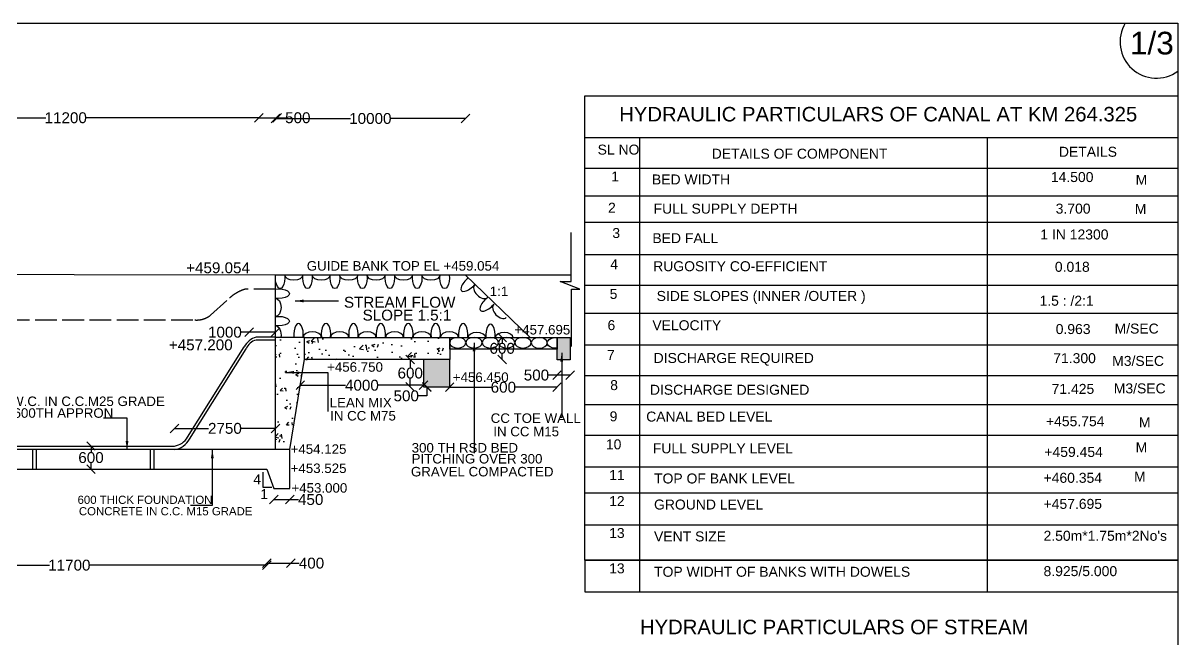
# Model space of a CAD drawing. Header units: millimetres. Extents: x 5124 to 6568637, y 2311 to 91879094.
# Drawn here: x 3616420 to 3629157, y 45949839 to 45956633 of the extents above; entities that cross this region are included whole.
import ezdxf

# ---------------------------------------------------------------- set-up
doc = ezdxf.new("R2010")
doc.units = ezdxf.units.MM
doc.header["$MEASUREMENT"] = 0
doc.linetypes.add('ACAD_ISO02W100', pattern=[15, 12, -3])
for name, color, linetype in [('DIMENSION', 7, 'Continuous'), ('DRAWING', 7, 'Continuous'), ('TEXT', 7, 'Continuous')]:
    doc.layers.add(name, color=color, linetype=linetype)
doc.styles.get("Standard").update_dxf_attribs({"font": 'arial.ttf', "height": 120})
doc.dimstyles.get("Standard").update_dxf_attribs({"dimtxt": 200, "dimasz": 110, "dimexe": 0.18, "dimexo": 0.0625, "dimgap": 0.09, "dimtad": 0, "dimtih": 1, "dimtoh": 1, "dimdec": 0, "dimzin": 0, "dimdsep": 46, "dimtxsty": 'Standard', "dimblk": 'OBLIQUE', "dimcen": 0.09, "dimse1": 1, "dimse2": 1, "dimadec": 0, "dimazin": 0, "dimtfac": 1, "dimtdec": 0, "dimtofl": 0, "dimtmove": 0, "dimatfit": 3, "dimfxl": 1, "dimtolj": 1, "dimtzin": 0, "dimarcsym": 0})

# ---------------------------------------------------------------- blocks, each defined once
blk = doc.blocks.new('_Oblique')
at = {"color": 0, "linetype": 'ByBlock', "lineweight": -2}
blk.add_line((-0.5, -0.5), (0.5, 0.5), dxfattribs=at)
blk = doc.blocks.new('*D89')
at = {"layer": 'Defpoints', "color": 0, "linetype": 'Continuous'}
for p in [(3619020, 45955588), (3619020, 45955554), (3614760, 45953864)]:
    blk.add_point(p, dxfattribs=at)
at = {"layer": 'DIMENSION', "color": 0, "linetype": 'Continuous', "lineweight": -2}
for p, q in [((3614760, 45955588), (3616670, 45955588)), ((3619020, 45955588), (3617110, 45955588))]:
    blk.add_line(p, q, dxfattribs=at)
at = {"layer": 'DIMENSION', "color": 0, "linetype": 'Continuous', "lineweight": -2, "xscale": 95, "yscale": 95, "zscale": 95, "rotation": 180}
blk.add_blockref('_Oblique', (3614760, 45955588), dxfattribs=at)
at = {"layer": 'DIMENSION', "color": 0, "linetype": 'Continuous', "lineweight": -2, "xscale": 95, "yscale": 95, "zscale": 95}
blk.add_blockref('_Oblique', (3619020, 45955588), dxfattribs=at)
at = {"layer": 'DIMENSION', "color": 0, "linetype": 'Continuous', "insert": (3616890, 45955588), "char_height": 120, "attachment_point": 5}
blk.add_mtext('\\A1;11200', dxfattribs=at)
blk = doc.blocks.new('*D90')
at = {"layer": 'Defpoints', "color": 0, "linetype": 'Continuous'}
for p in [(3619020, 45955588), (3619222, 45955588), (3619222, 45955588)]:
    blk.add_point(p, dxfattribs=at)
at = {"layer": 'DIMENSION', "color": 0, "linetype": 'Continuous', "lineweight": -2}
for p, q in [((3619020, 45955588), (3619222, 45955588)), ((3619222, 45955588), (3619318, 45955588))]:
    blk.add_line(p, q, dxfattribs=at)
at = {"layer": 'DIMENSION', "color": 0, "linetype": 'Continuous', "lineweight": -2, "xscale": 95, "yscale": 95, "zscale": 95, "rotation": 180}
blk.add_blockref('_Oblique', (3619020, 45955588), dxfattribs=at)
at = {"layer": 'DIMENSION', "color": 0, "linetype": 'Continuous', "lineweight": -2, "xscale": 95, "yscale": 95, "zscale": 95}
blk.add_blockref('_Oblique', (3619222, 45955588), dxfattribs=at)
at = {"layer": 'DIMENSION', "color": 0, "linetype": 'Continuous', "insert": (3619450, 45955588), "char_height": 120, "attachment_point": 5}
blk.add_mtext('\\A1;500', dxfattribs=at)
blk = doc.blocks.new('*D91')
at = {"layer": 'Defpoints', "color": 0, "linetype": 'Continuous'}
for p in [(3619203, 45955568), (3621298, 45955580), (3621298, 45953857)]:
    blk.add_point(p, dxfattribs=at)
at = {"layer": 'DIMENSION', "color": 0, "linetype": 'Continuous', "lineweight": -2}
for p, q in [((3619203, 45955580), (3620030, 45955580)), ((3621298, 45955580), (3620470, 45955580))]:
    blk.add_line(p, q, dxfattribs=at)
at = {"layer": 'DIMENSION', "color": 0, "linetype": 'Continuous', "lineweight": -2, "xscale": 95, "yscale": 95, "zscale": 95, "rotation": 180}
blk.add_blockref('_Oblique', (3619203, 45955580), dxfattribs=at)
at = {"layer": 'DIMENSION', "color": 0, "linetype": 'Continuous', "lineweight": -2, "xscale": 95, "yscale": 95, "zscale": 95}
blk.add_blockref('_Oblique', (3621298, 45955580), dxfattribs=at)
at = {"layer": 'DIMENSION', "color": 0, "linetype": 'Continuous', "insert": (3620250, 45955580), "char_height": 120, "attachment_point": 5}
blk.add_mtext('\\A1;10000', dxfattribs=at)
blk = doc.blocks.new('*D101')
at = {"layer": 'Defpoints', "color": 0, "linetype": 'Continuous'}
for p in [(3614752, 45951712), (3619109, 45951712), (3619109, 45950652)]:
    blk.add_point(p, dxfattribs=at)
at = {"layer": 'DIMENSION', "color": 0, "linetype": 'Continuous', "lineweight": -2}
for p, q in [((3614752, 45950652), (3616710, 45950652)), ((3619109, 45950652), (3617150, 45950652))]:
    blk.add_line(p, q, dxfattribs=at)
at = {"layer": 'DIMENSION', "color": 0, "linetype": 'Continuous', "lineweight": -2, "xscale": 95, "yscale": 95, "zscale": 95, "rotation": 180}
blk.add_blockref('_Oblique', (3614752, 45950652), dxfattribs=at)
at = {"layer": 'DIMENSION', "color": 0, "linetype": 'Continuous', "lineweight": -2, "xscale": 95, "yscale": 95, "zscale": 95}
blk.add_blockref('_Oblique', (3619109, 45950652), dxfattribs=at)
at = {"layer": 'DIMENSION', "color": 0, "linetype": 'Continuous', "insert": (3616930, 45950652), "char_height": 120, "attachment_point": 5}
blk.add_mtext('\\A1;11700', dxfattribs=at)
blk = doc.blocks.new('*D102')
at = {"layer": 'Defpoints', "color": 0, "linetype": 'Continuous'}
for p in [(3619109, 45950652), (3619372, 45950674), (3619372, 45950661)]:
    blk.add_point(p, dxfattribs=at)
at = {"layer": 'DIMENSION', "color": 0, "linetype": 'Continuous', "lineweight": -2}
for p, q in [((3619109, 45950674), (3619372, 45950674)), ((3619372, 45950674), (3619466, 45950674))]:
    blk.add_line(p, q, dxfattribs=at)
at = {"layer": 'DIMENSION', "color": 0, "linetype": 'Continuous', "lineweight": -2, "xscale": 95, "yscale": 95, "zscale": 95, "rotation": 180}
blk.add_blockref('_Oblique', (3619109, 45950674), dxfattribs=at)
at = {"layer": 'DIMENSION', "color": 0, "linetype": 'Continuous', "lineweight": -2, "xscale": 95, "yscale": 95, "zscale": 95}
blk.add_blockref('_Oblique', (3619372, 45950674), dxfattribs=at)
at = {"layer": 'DIMENSION', "color": 0, "linetype": 'Continuous', "insert": (3619601, 45950674), "char_height": 120, "attachment_point": 5}
blk.add_mtext('\\A1;400', dxfattribs=at)
blk = doc.blocks.new('*D103')
at = {"layer": 'Defpoints', "color": 0, "linetype": 'Continuous'}
for p in [(3619186, 45951497), (3619362, 45951497), (3619362, 45951376)]:
    blk.add_point(p, dxfattribs=at)
at = {"layer": 'DIMENSION', "color": 0, "linetype": 'Continuous', "lineweight": -2}
for p, q in [((3619186, 45951376), (3619362, 45951376)), ((3619362, 45951376), (3619457, 45951376))]:
    blk.add_line(p, q, dxfattribs=at)
at = {"layer": 'DIMENSION', "color": 0, "linetype": 'Continuous', "lineweight": -2, "xscale": 95, "yscale": 95, "zscale": 95, "rotation": 180}
blk.add_blockref('_Oblique', (3619186, 45951376), dxfattribs=at)
at = {"layer": 'DIMENSION', "color": 0, "linetype": 'Continuous', "lineweight": -2, "xscale": 95, "yscale": 95, "zscale": 95}
blk.add_blockref('_Oblique', (3619362, 45951376), dxfattribs=at)
at = {"layer": 'DIMENSION', "color": 0, "linetype": 'Continuous', "insert": (3619592, 45951376), "char_height": 120, "attachment_point": 5}
blk.add_mtext('\\A1;450', dxfattribs=at)
blk = doc.blocks.new('*D104')
at = {"layer": 'Defpoints', "color": 0, "linetype": 'Continuous'}
for p in [(3622309, 45952916), (3621125, 45952620), (3622309, 45952615)]:
    blk.add_point(p, dxfattribs=at)
at = {"layer": 'DIMENSION', "color": 0, "linetype": 'Continuous', "lineweight": -2}
for p, q in [((3621125, 45952615), (3621584, 45952615)), ((3622309, 45952615), (3621850, 45952615))]:
    blk.add_line(p, q, dxfattribs=at)
at = {"layer": 'DIMENSION', "color": 0, "linetype": 'Continuous', "lineweight": -2, "xscale": 95, "yscale": 95, "zscale": 95, "rotation": 180}
blk.add_blockref('_Oblique', (3621125, 45952615), dxfattribs=at)
at = {"layer": 'DIMENSION', "color": 0, "linetype": 'Continuous', "lineweight": -2, "xscale": 95, "yscale": 95, "zscale": 95}
blk.add_blockref('_Oblique', (3622309, 45952615), dxfattribs=at)
at = {"layer": 'DIMENSION', "color": 0, "linetype": 'Continuous', "insert": (3621717, 45952615), "char_height": 120, "attachment_point": 5}
blk.add_mtext('\\A1;600', dxfattribs=at)
blk = doc.blocks.new('*D105')
at = {"layer": 'Defpoints', "color": 0, "linetype": 'Continuous'}
for p in [(3622309, 45952916), (3622455, 45952916), (3622309, 45952749)]:
    blk.add_point(p, dxfattribs=at)
at = {"layer": 'DIMENSION', "color": 0, "linetype": 'Continuous', "lineweight": -2}
for p, q in [((3622309, 45952749), (3622214, 45952749)), ((3622455, 45952749), (3622309, 45952749))]:
    blk.add_line(p, q, dxfattribs=at)
at = {"layer": 'DIMENSION', "color": 0, "linetype": 'Continuous', "lineweight": -2, "xscale": 95, "yscale": 95, "zscale": 95, "rotation": 180}
blk.add_blockref('_Oblique', (3622309, 45952749), dxfattribs=at)
at = {"layer": 'DIMENSION', "color": 0, "linetype": 'Continuous', "lineweight": -2, "xscale": 95, "yscale": 95, "zscale": 95}
blk.add_blockref('_Oblique', (3622455, 45952749), dxfattribs=at)
at = {"layer": 'DIMENSION', "color": 0, "linetype": 'Continuous', "insert": (3622082, 45952749), "char_height": 120, "attachment_point": 5}
blk.add_mtext('\\A1;500', dxfattribs=at)
blk = doc.blocks.new('*D106')
at = {"layer": 'Defpoints', "color": 0, "linetype": 'Continuous'}
for p in [(3621125, 45953165), (3621704, 45953165), (3621125, 45952922)]:
    blk.add_point(p, dxfattribs=at)
at = {"layer": 'DIMENSION', "color": 0, "linetype": 'Continuous', "lineweight": -2}
for p, q in [((3621704, 45953165), (3621704, 45953105)), ((3621704, 45952922), (3621704, 45952983))]:
    blk.add_line(p, q, dxfattribs=at)
at = {"layer": 'DIMENSION', "color": 0, "linetype": 'Continuous', "lineweight": -2, "xscale": 95, "yscale": 95, "zscale": 95}
for p, rotation in [((3621704, 45953165), 90), ((3621704, 45952922), 270)]:
    blk.add_blockref('_Oblique', p, dxfattribs=dict(at, rotation=rotation))
at = {"layer": 'DIMENSION', "color": 0, "linetype": 'Continuous', "insert": (3621704, 45953044), "char_height": 120, "attachment_point": 5}
blk.add_mtext('\\A1;600', dxfattribs=at)
blk = doc.blocks.new('*D107')
at = {"layer": 'Defpoints', "color": 0, "linetype": 'Continuous'}
for p in [(3620837, 45952922), (3620690, 45952620), (3620837, 45952620)]:
    blk.add_point(p, dxfattribs=at)
at = {"layer": 'DIMENSION', "color": 0, "linetype": 'Continuous', "lineweight": -2}
for p, q in [((3620690, 45952922), (3620690, 45952832)), ((3620690, 45952620), (3620690, 45952710))]:
    blk.add_line(p, q, dxfattribs=at)
at = {"layer": 'DIMENSION', "color": 0, "linetype": 'Continuous', "lineweight": -2, "xscale": 95, "yscale": 95, "zscale": 95}
for p, rotation in [((3620690, 45952922), 90), ((3620690, 45952620), 270)]:
    blk.add_blockref('_Oblique', p, dxfattribs=dict(at, rotation=rotation))
at = {"layer": 'DIMENSION', "color": 0, "linetype": 'Continuous', "insert": (3620690, 45952771), "char_height": 120, "attachment_point": 5}
blk.add_mtext('\\A1;600', dxfattribs=at)
blk = doc.blocks.new('*D108')
at = {"layer": 'Defpoints', "color": 0, "linetype": 'Continuous'}
for p in [(3620837, 45952620), (3620874, 45952615), (3621125, 45952615)]:
    blk.add_point(p, dxfattribs=at)
at = {"layer": 'DIMENSION', "color": 0, "linetype": 'Continuous', "lineweight": -2}
for p, q in [((3620874, 45952620), (3620874, 45952615)), ((3620874, 45952615), (3620874, 45952520)), ((3620874, 45952520), (3620778, 45952520))]:
    blk.add_line(p, q, dxfattribs=at)
at = {"layer": 'DIMENSION', "color": 0, "linetype": 'Continuous', "lineweight": -2, "xscale": 95, "yscale": 95, "zscale": 95}
for p, rotation in [((3620874, 45952620), 90), ((3620874, 45952615), 270)]:
    blk.add_blockref('_Oblique', p, dxfattribs=dict(at, rotation=rotation))
at = {"layer": 'DIMENSION', "color": 0, "linetype": 'Continuous', "insert": (3620646, 45952520), "char_height": 120, "attachment_point": 5}
blk.add_mtext('\\A1;500', dxfattribs=at)
blk = doc.blocks.new('*D109')
at = {"layer": 'Defpoints', "color": 0, "linetype": 'Continuous'}
for p in [(3620837, 45952689), (3619478, 45952638), (3619478, 45952637)]:
    blk.add_point(p, dxfattribs=at)
at = {"layer": 'DIMENSION', "color": 0, "linetype": 'Continuous', "lineweight": -2}
for p, q in [((3619478, 45952637), (3619976, 45952637)), ((3620837, 45952637), (3620339, 45952637))]:
    blk.add_line(p, q, dxfattribs=at)
at = {"layer": 'DIMENSION', "color": 0, "linetype": 'Continuous', "lineweight": -2, "xscale": 95, "yscale": 95, "zscale": 95, "rotation": 180}
blk.add_blockref('_Oblique', (3619478, 45952637), dxfattribs=at)
at = {"layer": 'DIMENSION', "color": 0, "linetype": 'Continuous', "lineweight": -2, "xscale": 95, "yscale": 95, "zscale": 95}
blk.add_blockref('_Oblique', (3620837, 45952637), dxfattribs=at)
at = {"layer": 'DIMENSION', "color": 0, "linetype": 'Continuous', "insert": (3620157, 45952637), "char_height": 120, "attachment_point": 5}
blk.add_mtext('\\A1;4000', dxfattribs=at)
blk = doc.blocks.new('*D110')
at = {"layer": 'Defpoints', "color": 0, "linetype": 'Continuous'}
for p in [(3618914, 45953222), (3618914, 45953129), (3619204, 45953167)]:
    blk.add_point(p, dxfattribs=at)
at = {"layer": 'DIMENSION', "color": 0, "linetype": 'Continuous', "lineweight": -2}
for p, q in [((3618914, 45953222), (3618819, 45953222)), ((3619204, 45953222), (3618914, 45953222))]:
    blk.add_line(p, q, dxfattribs=at)
at = {"layer": 'DIMENSION', "color": 0, "linetype": 'Continuous', "lineweight": -2, "xscale": 95, "yscale": 95, "zscale": 95, "rotation": 180}
blk.add_blockref('_Oblique', (3618914, 45953222), dxfattribs=at)
at = {"layer": 'DIMENSION', "color": 0, "linetype": 'Continuous', "lineweight": -2, "xscale": 95, "yscale": 95, "zscale": 95}
blk.add_blockref('_Oblique', (3619204, 45953222), dxfattribs=at)
at = {"layer": 'DIMENSION', "color": 0, "linetype": 'Continuous', "insert": (3618646, 45953222), "char_height": 120, "attachment_point": 5}
blk.add_mtext('\\A1;1000', dxfattribs=at)
blk = doc.blocks.new('*D111')
at = {"layer": 'Defpoints', "color": 0, "linetype": 'Continuous'}
for p in [(3619204, 45952161), (3618089, 45951967), (3619204, 45951927)]:
    blk.add_point(p, dxfattribs=at)
at = {"layer": 'DIMENSION', "color": 0, "linetype": 'Continuous', "lineweight": -2}
for p, q in [((3618089, 45952161), (3618466, 45952161)), ((3619204, 45952161), (3618826, 45952161))]:
    blk.add_line(p, q, dxfattribs=at)
at = {"layer": 'DIMENSION', "color": 0, "linetype": 'Continuous', "lineweight": -2, "xscale": 95, "yscale": 95, "zscale": 95, "rotation": 180}
blk.add_blockref('_Oblique', (3618089, 45952161), dxfattribs=at)
at = {"layer": 'DIMENSION', "color": 0, "linetype": 'Continuous', "lineweight": -2, "xscale": 95, "yscale": 95, "zscale": 95}
blk.add_blockref('_Oblique', (3619204, 45952161), dxfattribs=at)
at = {"layer": 'DIMENSION', "color": 0, "linetype": 'Continuous', "insert": (3618646, 45952161), "char_height": 120, "attachment_point": 5}
blk.add_mtext('\\A1;2750', dxfattribs=at)
blk = doc.blocks.new('*D112')
at = {"layer": 'Defpoints', "color": 0, "linetype": 'Continuous'}
for p in [(3617169, 45951967), (3617169, 45951712), (3617169, 45951712)]:
    blk.add_point(p, dxfattribs=at)
at = {"layer": 'DIMENSION', "color": 0, "linetype": 'Continuous', "lineweight": -2}
for p, q in [((3617169, 45951967), (3617169, 45951901)), ((3617169, 45951712), (3617169, 45951778))]:
    blk.add_line(p, q, dxfattribs=at)
at = {"layer": 'DIMENSION', "color": 0, "linetype": 'Continuous', "lineweight": -2, "xscale": 95, "yscale": 95, "zscale": 95}
for p, rotation in [((3617169, 45951967), 90), ((3617169, 45951712), 270)]:
    blk.add_blockref('_Oblique', p, dxfattribs=dict(at, rotation=rotation))
at = {"layer": 'DIMENSION', "color": 0, "linetype": 'Continuous', "insert": (3617169, 45951839), "char_height": 120, "attachment_point": 5}
blk.add_mtext('\\A1;600', dxfattribs=at)

msp = doc.modelspace()

# ---------------------------------------------------------------- hatches: boundary and pattern name
at = {"layer": 'DRAWING', "linetype": 'Continuous'}
h = msp.add_hatch(dxfattribs=at)
h.set_pattern_fill('AR-CONC', color=256, scale=50, style=0)
h.set_pattern_definition([(50, (0, 0), (358.6300913, -31.3760675), [37.5, -412.5]), (355, (0, 0), (-69.3756668, 376.0960669), [30, -330]), (100.4514, (29.9, -2.6), (289.2546909, 344.719771), [31.870095, -350.571056]), (46.1842, (0, 100), (533.6205243, -82.759507), [56.25, -618.75]), (96.6356, (44.47, 93.1), (467.331353, 487.0589355), [47.805144, -525.8565]), (351.1842, (0, 100), (467.3309726, 487.0593005), [45, -495]), (21, (50, 75), (298.453526, -201.3094453), [37.5, -412.5]), (326, (50, 75), (121.657666, 362.5750225), [30, -330]), (71.4514, (74.87, 58.22), (420.1113143, 161.2652484), [31.870095, -350.571056]), (37.5, (0, 0), (6.07992766, 166.4469269), [0, -326, 0, -335, 0, -331.25]), (7.5, (0, 0), (131.5347687, 197.20585594), [0, -191, 0, -318.5, 0, -126.25]), (327.5, (-111.5, 0), (266.9112181, -11.27743587), [0, -125, 0, -390, 0, -517.5]), (317.5, (-161.5, 0), (291.5930847, 50.0524912), [0, -162.5, 0, -259, 0, -367.5])])
h.paths.add_polyline_path([(3621124.9, 45953165.5), (3619524.4, 45953165.5), (3619524.4, 45952922.4), (3621124.9, 45952922.4)])
h.paths.add_polyline_path([(3619524.4, 45952924.4), (3619524.4, 45953165.5), (3619203.6, 45953165.5), (3619203.6, 45951927.4), (3619361.6, 45951927.4)])
h = msp.add_hatch(dxfattribs=at)
h.set_pattern_fill('AR-CONC', color=256, scale=10, style=0)
h.set_pattern_definition([(50, (0, 0), (71.72601826, -6.2752135), [7.5, -82.5]), (355, (0, 0), (-13.87513336, 75.21921337), [6, -66]), (100.4514, (5.98, -0.52), (57.85093817, 68.94395421), [6.374019, -70.1142112]), (46.1842, (0, 20), (106.72410486, -16.55190143), [11.25, -123.75]), (96.6356, (8.89, 18.62), (93.46627055, 97.4117871), [9.5610288, -105.1713]), (351.1842, (0, 20), (93.46619451, 97.4118601), [9, -99]), (21, (10, 15), (59.69070521, -40.26188907), [7.5, -82.5]), (326, (10, 15), (24.33153319, 72.5150045), [6, -66]), (71.4514, (14.974, 11.645), (84.02226286, 32.25304967), [6.374019, -70.1142112]), (37.5, (0, 0), (1.215985532, 33.289385383), [0, -65.2, 0, -67, 0, -66.25]), (7.5, (0, 0), (26.306953744, 39.441171188), [0, -38.2, 0, -63.7, 0, -25.25]), (327.5, (-22.3, 0), (53.382243617, -2.255487173), [0, -25, 0, -78, 0, -103.5]), (317.5, (-32.3, 0), (58.318616934, 10.010498233), [0, -32.5, 0, -51.8, 0, -73.5])])
h.paths.add_polyline_path([(3621124.9, 45952922.4), (3620836.7, 45952922.4), (3620836.7, 45952619.7), (3621124.9, 45952619.7)])
h.paths.add_polyline_path([(3622454.8, 45953165.5), (3622309.2, 45953165.5), (3622309.2, 45952916.1), (3622454.8, 45952916.1)])

# ---------------------------------------------------------------- linework, layer by layer
at = {"layer": 'DIMENSION'}
msp.add_lwpolyline([(3627055.2, 45950356.9), (3627055.2, 45955372.1)], dxfattribs=at)
at = {"layer": 'DIMENSION', "linetype": 'Continuous'}
msp.add_lwpolyline([(3619065.7, 45951679.5), (3619065.7, 45951511.5), (3619164.2, 45951511.5)], dxfattribs=at)
at = {"layer": 'DRAWING', "linetype": 'Continuous'}
for points in [[(3584558.5, 45956633), (3629157, 45956633), (3629157, 45928571.5), (3584558.5, 45928571.5)], [(3621124.9, 45953165.5), (3622309.2, 45953165.5), (3622309.2, 45953037.3), (3621124.9, 45953037.3)], [(3621124.9, 45952922.4), (3620836.7, 45952922.4), (3620836.7, 45952619.7), (3621124.9, 45952619.7)]]:
    msp.add_lwpolyline(points, close=True, dxfattribs=at)
at = {"layer": 'DRAWING'}
msp.add_lwpolyline([(3629157, 45955830), (3629157, 45950356.9)], dxfattribs=at)
at = {"layer": 'DRAWING', "linetype": 'Continuous'}
for points in [[(3614760.5, 45953864.1), (3619203.6, 45953856.7)], [(3619203.6, 45951927.4), (3619203.6, 45953856.7)], [(3619203.6, 45953856.7), (3622457.2, 45953856.7)], [(3621297.5, 45953856.7), (3622013.6, 45953165.5)], [(3618233.3, 45952065.7), (3618859.9, 45953061.6)], [(3619203.6, 45953166.6), (3618991.3, 45953166.6)], [(3619203.6, 45953135.6), (3618991.3, 45953135.6)], [(3619361.6, 45951927.4), (3619524.4, 45952924.4), (3619524.4, 45953165.5), (3619203.6, 45953165.5)], [(3619524.4, 45953165.5), (3621124.9, 45953165.5), (3621124.9, 45952922.4), (3619524.4, 45952922.4)], [(3618254, 45952044.3), (3618880.6, 45953040.3)], [(3614752.3, 45952088), (3615136.8, 45952088), (3615357.9, 45951966.6), (3618088.9, 45951966.6)], [(3614752.3, 45951712.1), (3619108.6, 45951712.1), (3619186.2, 45951497.2), (3619361.6, 45951497.2), (3619361.6, 45951927.4), (3615349.5, 45951927.4), (3615130.8, 45952055.6), (3614752.3, 45952055.6)], [(3616523, 45951927.4), (3616523, 45951712.1)], [(3616563.6, 45951927.4), (3616563.6, 45951712.1)], [(3617821.3, 45951927.4), (3617821.3, 45951712.1)], [(3617861.9, 45951927.4), (3617861.9, 45951712.1)]]:
    msp.add_lwpolyline(points, dxfattribs=at)
at = {"layer": 'DRAWING', "linetype": 'ACAD_ISO02W100', "ltscale": 20}
for points in [[(3619203.6, 45953698.5), (3618873.1, 45953698.5)], [(3618487.2, 45953410), (3618698.2, 45953600)], [(3614752.3, 45953358), (3618312.7, 45953358)]]:
    msp.add_lwpolyline(points, dxfattribs=at)
at = {"layer": 'DRAWING'}
msp.add_arc((3628920.5, 45956426.5), 401.2, 149.02429, 306.11769, dxfattribs=at)
at = {"layer": 'DRAWING', "linetype": 'ACAD_ISO02W100', "ltscale": 20}
for centre, radius, start, end in [((3618997.2, 45953273.8), 442.5, 106.2863, 132.50583), ((3618334.2, 45953604.4), 247.4, 265.01379, 308.20737)]:
    msp.add_arc(centre, radius, start, end, dxfattribs=at)
at = {"layer": 'DRAWING', "linetype": 'Continuous'}
for centre, radius, start, end in [((3619038.6, 45952972.6), 199.6, 103.69283, 153.52004), ((3619029.2, 45952979.7), 160.4, 103.65088, 157.81461), ((3618061.1, 45952161.9), 197.2, 278.09431, 330.79483), ((3618057.8, 45952146.4), 221.2, 278.13006, 332.51985)]:
    msp.add_arc(centre, radius, start, end, dxfattribs=at)
at = {"layer": 'DRAWING', "extrusion": (0, 0, -1)}
for centre, major_axis, ratio, start_param, end_param in [((3619254.6, 45953827.2), (0, -124), 0.4233871, 4.4721825, 8.0941882), ((3619405.9, 45953856.7), (-100.3, 0), 0.6159741, 3.1415927, 6.2831853), ((3619557.1, 45953827.2), (0, -124), 0.4233871, 4.4721825, 8.0941882), ((3619708.3, 45953856.7), (-100.3, 0), 0.6159741, 3.1415927, 6.2831853), ((3619859.6, 45953827.2), (0, -124), 0.4233871, 4.4721825, 8.0941882), ((3620010.8, 45953856.7), (-100.3, 0), 0.6159741, 3.1415927, 6.2831853), ((3620162.1, 45953827.2), (0, -124), 0.4233871, 4.4721825, 8.0941882), ((3620313.3, 45953856.7), (-100.3, 0), 0.6159741, 3.1415927, 6.2831853), ((3620464.6, 45953827.2), (0, -124), 0.4233871, 4.4721825, 8.0941882), ((3620615.8, 45953856.7), (-100.3, 0), 0.6159741, 3.1415927, 6.2831853), ((3620767.1, 45953827.2), (0, -124), 0.4233871, 4.4721825, 8.0941882), ((3620918.3, 45953856.7), (-100.3, 0), 0.6159741, 3.1415927, 6.2831853), ((3621069.6, 45953827.2), (0, -124), 0.4233871, 4.4721825, 8.0941882), ((3619233.1, 45953647.5), (124, 0), 0.4233871, 4.4721825, 8.0941882), ((3619203.6, 45953496.3), (0, -100.3), 0.6159741, 3.1415927, 6.2831853), ((3619233.1, 45953345), (124, 0), 0.4233871, 4.4721825, 8.0941882), ((3619203.6, 45953193.8), (0, -100.3), 0.6159741, 3.1415927, 4.9985899), ((3622291.7, 45953104.9), (-89.8, 0), 0.6573816, 4.516, 8.1635032)]:
    msp.add_ellipse(centre, major_axis=major_axis, ratio=ratio, start_param=start_param, end_param=end_param, dxfattribs=at)
at = {"layer": 'DRAWING'}
for centre, major_axis, ratio, start_param, end_param in [((3621345.9, 45953766.1), (-89.7, -85.6), 0.4233871, 4.4721825, 8.0941882), ((3621471.6, 45953677.1), (69.2, -72.5), 0.6159741, 3.1415927, 6.2831853), ((3621554.7, 45953547.3), (-89.7, -85.6), 0.4233871, 4.4721825, 8.0941882), ((3621680.4, 45953458.2), (69.2, -72.5), 0.6159741, 3.1415927, 6.2831853), ((3619458.4, 45953195), (0, 124), 0.4233871, 4.4721825, 8.0941882), ((3619760.9, 45953195), (0, 124), 0.4233871, 4.4721825, 8.0941882), ((3620063.4, 45953195), (0, 124), 0.4233871, 4.4721825, 8.0941882), ((3620365.9, 45953195), (0, 124), 0.4233871, 4.4721825, 8.0941882), ((3620668.4, 45953195), (0, 124), 0.4233871, 4.4721825, 8.0941882), ((3620970.9, 45953195), (0, 124), 0.4233871, 4.4721825, 8.0941882), ((3621273.4, 45953195), (0, 124), 0.4233871, 4.4721825, 8.0941882), ((3621575.2, 45953188.1), (0, 124), 0.4233871, 4.4721825, 8.0941882), ((3619609.7, 45953165.5), (-100.3, 0), 0.6159741, 3.1415927, 6.2831853), ((3619912.1, 45953165.5), (-100.3, 0), 0.6159741, 3.1415927, 6.2831853), ((3620214.6, 45953165.5), (-100.3, 0), 0.6159741, 3.1415927, 6.2831853), ((3620517.1, 45953165.5), (-100.3, 0), 0.6159741, 3.1415927, 6.2831853), ((3620819.6, 45953165.5), (-100.3, 0), 0.6159741, 3.1415927, 6.2831853), ((3621122.1, 45953165.5), (-100.3, 0), 0.6159741, 3.1415927, 6.2831853), ((3621424, 45953158.6), (-100.3, 0), 0.6159741, 3.1415927, 6.2831853), ((3621726.5, 45953158.6), (-100.3, 0), 0.6159741, 3.1415927, 6.2831853)]:
    msp.add_ellipse(centre, major_axis=major_axis, ratio=ratio, start_param=start_param, end_param=end_param, dxfattribs=at)
at = {"layer": 'DRAWING', "extrusion": (0, 0, -1)}
for centre in [(3621214.7, 45953106.5), (3621394.2, 45953106.5), (3621573.7, 45953106.5), (3621753.2, 45953106.5), (3621932.7, 45953106.5), (3622112.2, 45953104.9)]:
    msp.add_ellipse(centre, major_axis=(-89.8, 0), ratio=0.6573816, dxfattribs=at)
at = {"layer": 'TEXT'}
for points in [[(3629157, 45950709), (3622617.4, 45950709), (3622617.4, 45955830), (3629157, 45955830)], [(3622617.4, 45955372.1), (3629157, 45955372.1)], [(3623220.8, 45950356.9), (3623220.8, 45955366.1)], [(3622617.4, 45955033.4), (3629157, 45955033.4)], [(3622617.4, 45954725.5), (3629157, 45954725.5)], [(3622617.4, 45954438), (3629157, 45954438)], [(3622617.4, 45954078.8), (3629157, 45954078.8)], [(3622617.4, 45953740.1), (3629157, 45953740.1)], [(3622617.4, 45953432.1), (3629157, 45953432.1)], [(3622617.4, 45953083.1), (3629157, 45953083.1)], [(3622617.4, 45952744.4), (3629157, 45952744.4)], [(3622617.4, 45952426.2), (3629157, 45952426.2)], [(3622617.4, 45952087.4), (3629157, 45952087.4)], [(3622617.4, 45951738.4), (3629157, 45951738.4)], [(3622617.4, 45951451), (3629157, 45951451)], [(3622617.4, 45951098.9), (3629157, 45951098.9)], [(3622617.4, 45950709), (3629157, 45950709)], [(3622617.4, 45950356.9), (3629157, 45950356.9)]]:
    msp.add_lwpolyline(points, dxfattribs=at)
at = {"layer": 'TEXT', "linetype": 'Continuous'}
for points in [[(3622469.8, 45953064.4), (3622469.8, 45953695.7), (3622560.1, 45953695.7), (3622343.8, 45953781.9), (3622464.3, 45953781.9), (3622464.3, 45954322.4)], [(3622617.4, 45950709), (3622617.4, 45950356.9)]]:
    msp.add_lwpolyline(points, dxfattribs=at)
msp.add_lwpolyline([(3622309.2, 45953165.5), (3622454.8, 45953165.5), (3622454.8, 45952916.1), (3622309.2, 45952916.1)], close=True, dxfattribs=at)

# ---------------------------------------------------------------- texts
at = {"layer": 'TEXT'}
for s, height, p in [('1/3', 250, (3628626.6, 45956287.1)), ('HYDRAULIC PARTICULARS OF CANAL AT KM 264.325', 160, (3622995.3, 45955548.2)), ('SL NO', 110, (3622757, 45955182.3)), ('DETAILS OF COMPONENT ', 110, (3624015.4, 45955137)), ('DETAILS ', 110, (3627844.6, 45955158.3)), ('1', 110, (3622907.3, 45954885.5)), ('14.500', 110, (3627755.5, 45954879.2)), ('BED WIDTH ', 110, (3623355.9, 45954852.8)), ('M', 110, (3628690.9, 45954848.8)), ('2', 110, (3622871.6, 45954540.9)), ('FULL SUPPLY DEPTH ', 110, (3623374.1, 45954530.8)), ('3.700', 110, (3627809.1, 45954531.3)), ('M', 110, (3628682, 45954527.7)), ('3', 110, (3622919.2, 45954261.6)), ('1 IN 12300', 110, (3627639.4, 45954245.9)), ('BED FALL ', 110, (3623360.6, 45954205.1)), (' +459.054', 120, (3618172, 45953873.5)), ('GUIDE BANK TOP EL +459.054', 105, (3619548.9, 45953901.9)), ('4', 110, (3622895.4, 45953917)), ('RUGOSITY CO-EFFICIENT ', 110, (3623369.7, 45953895.6)), ('0.018', 110, (3627800.1, 45953889.1)), ('1:1', 105, (3621566.9, 45953620.9)), ('5', 110, (3622889.5, 45953590.2)), ('STREAM FLOW', 120, (3619959, 45953493)), (' SIDE SLOPES (INNER /OUTER )', 110, (3623365.2, 45953567.8)), ('1.5 : /2:1', 110, (3627630.5, 45953514.5)), ('SLOPE 1.5:1', 120, (3620164.5, 45953351)), ('6', 110, (3622865.7, 45953245.6)), ('VELOCITY ', 110, (3623360.6, 45953244.5)), ('0.963', 110, (3627809.1, 45953202.3)), ('M/SEC', 110, (3628458.8, 45953207.6)), ('+457.695', 105, (3621839.1, 45953197.5)), (' +457.200', 120, (3617981, 45953023)), ('7', 110, (3622859.9, 45952916.7)), ('DISCHARGE REQUIRED ', 110, (3623374.4, 45952883.2)), ('71.300', 110, (3627782.3, 45952881.2)), ('M3/SEC', 110, (3628432.1, 45952850.8)), ('+456.750', 105, (3619773.1, 45952786.5)), ('+456.450', 105, (3621159.3, 45952673.8)), ('8', 110, (3622895.6, 45952584)), ('DISCHARGE DESIGNED ', 110, (3623333.4, 45952532.7)), ('71.425', 110, (3627764.4, 45952542.2)), ('M3/SEC', 110, (3628449.9, 45952547.6)), ('75mm W.C. IN C.C.M25 GRADE', 105, (3615839.6, 45952407.9)), ('LEAN MIX', 105, (3619801.8, 45952392.8)), ('OVER 600TH APPRON', 105, (3615858.4, 45952278.4)), ('IN CC M75', 105, (3619806.2, 45952248.4)), ('CC TOE WALL', 105, (3621577.5, 45952221.8)), ('9', 110, (3622889.6, 45952239.3)), ('CANAL BED LEVEL ', 110, (3623292.4, 45952236.7)), ('+455.754', 110, (3627701.9, 45952185.4)), ('IN CC M15', 105, (3621606, 45952074.3)), ('M', 110, (3628726.7, 45952172.9)), ('10', 110, (3622848, 45951930.4)), ('+454.125', 105, (3619370.4, 45951881)), ('300 TH RSD BED', 105, (3620705.7, 45951894.9)), ('FULL SUPPLY LEVEL ', 110, (3623365.3, 45951886.2)), ('+459.454', 110, (3627684.1, 45951846.5)), ('M', 110, (3628690.9, 45951896.4)), ('PITCHING OVER 300', 105, (3620705.4, 45951774)), ('+453.525', 105, (3619371.3, 45951668.8)), ('GRAVEL COMPACTED', 105, (3620697.4, 45951631.5)), ('11', 110, (3622883.7, 45951591.7)), ('TOP OF BANK LEVEL ', 110, (3623378.9, 45951553.8)), ('+460.354', 110, (3627675.1, 45951561.1)), ('M', 110, (3628673.1, 45951575.3)), ('+453.000', 105, (3619379.8, 45951452.3)), ('600 THICK FOUNDATION', 90, (3617020.8, 45951328.5)), ('12', 110, (3622883.7, 45951304.3)), ('CONCRETE IN C.C. M15 GRADE', 90, (3617035.3, 45951202.4)), ('GROUND LEVEL', 110, (3623378.9, 45951266.4)), ('+457.695', 110, (3627675.1, 45951273.7)), ('13', 110, (3622883.7, 45950952.1)), ('VENT SIZE', 110, (3623378.9, 45950914.3)), ("2.50m*1.75m*2No's", 110, (3627675.1, 45950921.5)), ('13', 110, (3622883.7, 45950562.2)), ('8.925/5.000', 110, (3627675.1, 45950531.6)), ('TOP WIDHT OF BANKS WITH DOWELS', 110, (3623378.9, 45950524.4)), ('HYDRAULIC PARTICULARS OF STREAM', 160, (3623223.7, 45949890.4))]:
    msp.add_text(s, height=height, dxfattribs=at).set_placement(p)
at = {"layer": 'TEXT', "char_height": 110, "width": 638.89, "attachment_point": 3}
for s, insert in [('4', (3619044.7, 45951654.9)), ('1', (3619122, 45951491.3))]:
    msp.add_mtext(s, dxfattribs=dict(at, insert=insert))

# ---------------------------------------------------------------- dimensions: what is measured, and where the dimension line sits
at = {"layer": 'DIMENSION', "linetype": 'Continuous'}
for base, p1, p2, text, picture, middle in [((3619019.5, 45955588.5), (3614760.5, 45953864.1), (3619019.5, 45955553.5), '11200', '*D89', (3616890, 45955588.5)), ((3619222.5, 45955587.5), (3619019.5, 45955588.5), (3619222.5, 45955587.5), '500', '*D90', (3619450, 45955587.5)), ((3621297.5, 45955580), (3619202.8, 45955567.8), (3621297.5, 45953856.7), '10000', '*D91', (3620250.1, 45955580)), ((3618914, 45953222), (3619203.6, 45953166.6), (3618914, 45953128.6), '1000', '*D110', (3618645.6, 45953222)), ((3622309.2, 45952615), (3621124.9, 45952619.7), (3622309.2, 45952916.1), '600', '*D104', (3621717.1, 45952615)), ((3622309.2, 45952749), (3622454.8, 45952916.1), (3622309.2, 45952916.1), '500', '*D105', (3622081.7, 45952749)), ((3619477.7, 45952637), (3620836.7, 45952689), (3619477.7, 45952638.2), '4000', '*D109', (3620157.2, 45952637)), ((3619203.6, 45952161), (3618088.9, 45951966.6), (3619203.6, 45951927.4), '2750', '*D111', (3618646.3, 45952161)), ((3619108.6, 45950651.5), (3614752.3, 45951712.1), (3619108.6, 45951712.1), '11700', '*D101', (3616930.4, 45950651.5)), ((3619361.6, 45951376.5), (3619186.2, 45951497.2), (3619361.6, 45951497.2), '450', '*D103', (3619591.5, 45951376.5)), ((3619371.5, 45950673.5), (3619108.6, 45950651.5), (3619371.5, 45950661), '400', '*D102', (3619601.4, 45950673.5))]:
    dim = msp.add_linear_dim(base=base, p1=p1, p2=p2, text=text, dimstyle='Standard', override={"dimasz": 95, "dimarcsym": 1}, dxfattribs=at)
    dim.commit()
    dim.dimension.update_dxf_attribs({"geometry": picture, "text_midpoint": middle})
for base, p1, p2, text, picture, middle in [((3621704.5, 45953165.5), (3621124.9, 45952922.4), (3621124.9, 45953165.5), '600', '*D106', (3621704.5, 45953044)), ((3620690.5, 45952619.7), (3620836.7, 45952922.4), (3620836.7, 45952619.7), '600', '*D107', (3620690.5, 45952771.1)), ((3620873.5, 45952615), (3620836.7, 45952619.7), (3621124.9, 45952615), '500', '*D108', (3620646, 45952520)), ((3617169.5, 45951712.1), (3617169.5, 45951966.6), (3617169.5, 45951712.1), '600', '*D112', (3617169.5, 45951839.4))]:
    dim = msp.add_linear_dim(base=base, p1=p1, p2=p2, angle=90, text=text, dimstyle='Standard', override={"dimasz": 95, "dimarcsym": 1}, dxfattribs=at)
    dim.commit()
    dim.dimension.update_dxf_attribs({"geometry": picture, "text_midpoint": middle})

# ---------------------------------------------------------------- leaders
msp.add_leader([(3622360.5, 45952994), (3622360.5, 45952282), (3622338, 45952282)], dimstyle='Standard', override={"dimasz": 95, "dimgap": 0.09, "dimtad": 0, "dimarcsym": 1}, dxfattribs=at)
at = {"layer": 'DRAWING', "linetype": 'Continuous'}
for points in [[(3619419.9, 45953567.2), (3619900.1, 45953567.2)], [(3621394.2, 45953106.5), (3621394.2, 45951886.5)], [(3619314, 45952779.5), (3619780.5, 45952779.5), (3619780.5, 45952348.5)], [(3617566.5, 45951927.4), (3617566.5, 45952272.5), (3617305.5, 45952272.5)], [(3618507, 45951927.4), (3618507, 45951310), (3618265, 45951310)]]:
    msp.add_leader(points, dimstyle='Standard', override={"dimasz": 95, "dimgap": 0.09, "dimtad": 0, "dimarcsym": 1}, dxfattribs=at)

doc.saveas('drawing.dxf')
